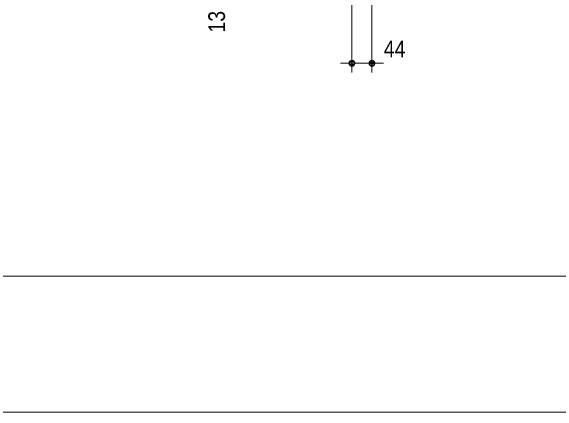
# Model space of a CAD drawing. Units: millimetres, scale not verified. Extents: x -6062 to 6062, y -3045 to 3045.
# Drawn here: x -1984 to -778, y -2770 to -1884 of the extents above; entities that cross this region are included whole.
import ezdxf
from ezdxf.enums import TextEntityAlignment as Align

# ---------------------------------------------------------------- set-up
doc = ezdxf.new("R2010")
doc.units = ezdxf.units.MM
doc.header["$LTSCALE"] = 20
for name, color, linetype, lineweight in [('0-2_0', 7, 'Continuous', 9), ('0-4_2寸法-2', 7, 'Continuous', 9), ('0-5_1図面枠', 7, 'Continuous', 9)]:
    doc.layers.add(name, color=color, linetype=linetype, lineweight=lineweight)
doc.styles.add('ＭＳ Ｐゴシック', font='')
doc.styles.get('ＭＳ Ｐゴシック').set_extended_font_data('MS PGothic')

# ---------------------------------------------------------------- blocks, each defined once
blk = doc.blocks.new('_Dot')
at = {"layer": '0-2_0'}
for p, q in [((-10, 0), (-20, 0)), ((9.78, 2), (-9.78, 2)), ((7.99, 6), (-7.99, 6)), ((9.16, -3.98), (-9.16, -3.98)), ((6, -7.98), (-6, -7.98))]:
    blk.add_line(p, q, dxfattribs=at)
for points in [[(10, 0), (9.92, 1.25), (9.69, 2.49), (9.3, 3.68), (8.76, 4.82), (8.09, 5.88), (7.29, 6.85), (6.37, 7.71), (5.36, 8.44), (4.26, 9.05), (3.09, 9.51), (1.87, 9.82), (0.63, 9.98), (-0.63, 9.98), (-1.87, 9.82), (-3.09, 9.51), (-4.26, 9.05), (-5.36, 8.44), (-6.37, 7.71), (-7.29, 6.85), (-8.09, 5.88), (-8.76, 4.82), (-9.3, 3.68), (-9.69, 2.49), (-9.92, 1.25), (-10, 0), (0, 0)], [(-10, 0), (-9.92, -1.25), (-9.69, -2.49), (-9.3, -3.68), (-8.76, -4.82), (-8.09, -5.88), (-7.29, -6.85), (-6.37, -7.71), (-5.36, -8.44), (-4.26, -9.05), (-3.09, -9.51), (-1.87, -9.82), (-0.63, -9.98), (0.63, -9.98), (1.87, -9.82), (3.09, -9.51), (4.26, -9.05), (5.36, -8.44), (6.37, -7.71), (7.29, -6.85), (8.09, -5.88), (8.76, -4.82), (9.3, -3.68), (9.69, -2.49), (9.92, -1.25), (10, 0), (0, 0)]]:
    blk.add_lwpolyline(points, close=True, dxfattribs=at)
blk = doc.blocks.new('グループ-53')
at = {"layer": '0-5_1図面枠'}
blk.add_line((-80000, -49400), (80000, -49400), dxfattribs=at)
blk.add_lwpolyline([(-80000, 55400), (80000, 55400), (80000, -55400), (-80000, -55400)], close=True, dxfattribs=at)
blk = doc.blocks.new('図面枠')
at = {"layer": '0-5_1図面枠'}
blk.add_blockref('グループ-53', (0, 0), dxfattribs=at)

msp = doc.modelspace()

# ---------------------------------------------------------------- linework, layer by layer
at = {"layer": '0-4_2寸法-2'}
for p, q in [((-1232.04, -1872), (-1232.04, -2020)), ((-1188.04, -1871.48), (-1188.04, -2020)), ((-1244.75, -2000), (-1257.46, -2000)), ((-1232.04, -2000), (-1188.04, -2000)), ((-1175.32, -2000), (-1162.61, -2000))]:
    msp.add_line(p, q, dxfattribs=at)

# ---------------------------------------------------------------- block references
at = {"layer": '0-4_2寸法-2', "xscale": 0.6356201, "yscale": 0.6356201}
msp.add_blockref('_Dot', (-1232.04, -2000), dxfattribs=at)
at = {"layer": '0-4_2寸法-2', "xscale": 0.6356201, "yscale": 0.6356201, "rotation": 180}
msp.add_blockref('_Dot', (-1188.04, -2000), dxfattribs=at)
at = {"layer": '0-5_1図面枠', "xscale": 0.05, "yscale": 0.05}
msp.add_blockref('図面枠', (-1787.5, 0), dxfattribs=at)

# ---------------------------------------------------------------- texts
at = {"layer": '0-4_2寸法-2', "style": 'ＭＳ Ｐゴシック', "width": 0.9}
msp.add_text('13', height=36.66, rotation=90, dxfattribs=at).set_placement((-1501.02, -1932.37), align=Align.BOTTOM_LEFT)
msp.add_text('44', height=36.66, dxfattribs=at).set_placement((-1162.01, -1997.52), align=Align.BOTTOM_LEFT)

doc.saveas('drawing.dxf')
